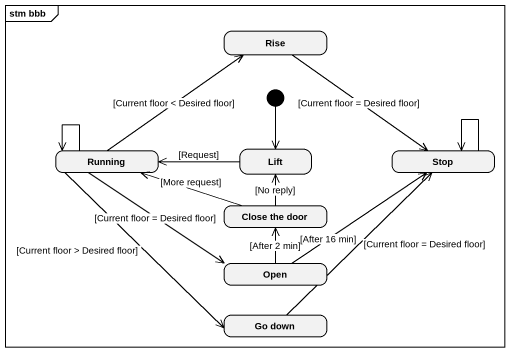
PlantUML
@startuml
mainframe stm bbb
hide empty description
state Rise
state Running
state Lift
state "Stop" as Stop_
state "Close the door" as Close_the_door
state Open
state "Go down" as Go_down
[*] --> Lift
Rise --> Stop_ : [Current floor = Desired floor]
Running -up-> Rise : [Current floor < Desired floor]
Running --> Running
Running --> Open : [Current floor = Desired floor]
Running --> Go_down : [Current floor > Desired floor]
Lift -left-> Running : [Request]
Stop_ --> Stop_
Close_the_door -left-> Running : [More request]
Close_the_door -up-> Lift : [No reply]
Open -up-> Stop_ : [After 16 min]
Open -up-> Close_the_door : [After 2 min]
Go_down -up-> Stop_ : [Current floor = Desired floor]
@enduml
